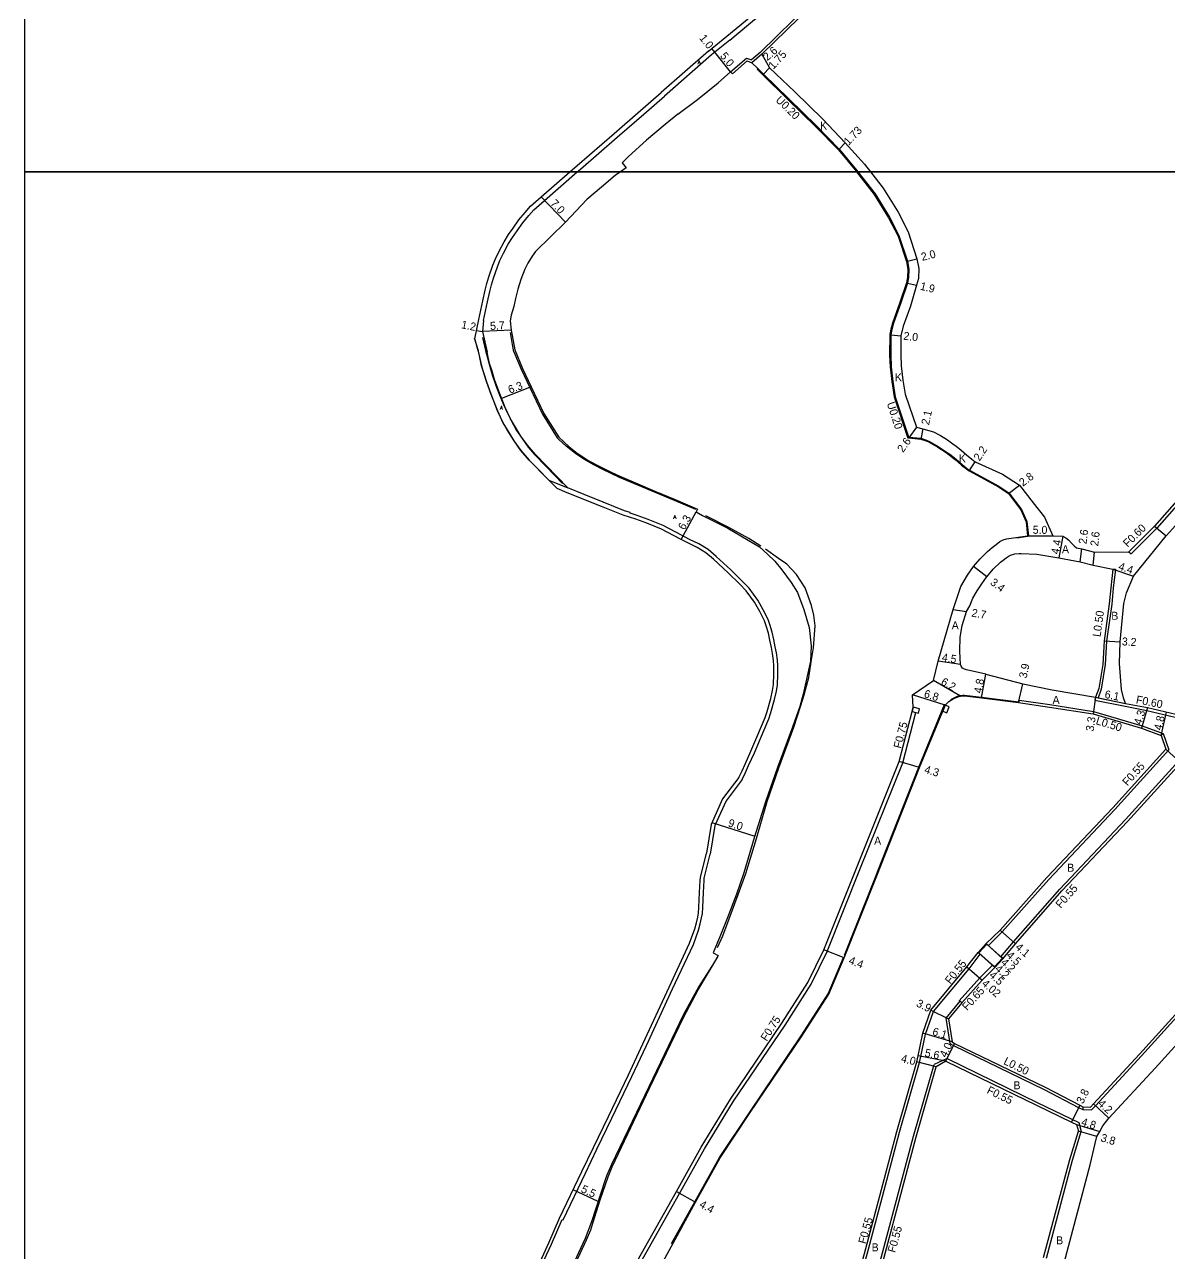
# Model space of a CAD drawing. Header units: metres. Extents: x -24000 to -21600, y -87000 to -84000.
# Drawn here: x -24000 to -23771.3, y -86616.2 to -86370.6 of the extents above; entities that cross this region are included whole.
import ezdxf

# ---------------------------------------------------------------- set-up
doc = ezdxf.new("R2010")
doc.units = ezdxf.units.M
doc.header["$LTSCALE"] = 2.5
for name, color, linetype in [('側溝・桝', 7, 'Continuous'), ('図郭', 7, 'Continuous'), ('幅員', 7, 'Continuous'), ('歩道・分離帯・安全施設', 7, 'Continuous'), ('舗装', 7, 'Continuous'), ('道路', 7, 'Continuous')]:
    doc.layers.add(name, color=color, linetype=linetype)
doc.styles.get("Standard").update_dxf_attribs({"font": ''})
doc.styles.add('YOKO_DECO', font='txt.shx', dxfattribs={"bigfont": 'extfont.shx'})
doc.styles.get('Standard').set_extended_font_data('@MS PGothic')

msp = doc.modelspace()

# ---------------------------------------------------------------- linework, layer by layer
at = {"layer": '側溝・桝'}
for points in [[(-23749.71, -86289.14), (-23764.08, -86301.21), (-23780.59, -86315.72), (-23783.93, -86318.47), (-23789.17, -86322.26), (-23822.67, -86349.66), (-23831.94, -86357.2), (-23837.46, -86361.74), (-23843.11, -86366.47), (-23853.01, -86376.15)], [(-23858.93, -86380.06), (-23855.73, -86377.28), (-23854.77, -86377.64)], [(-23853.01, -86376.15), (-23854.77, -86377.64)], [(-23856.65, -86521.44), (-23855.93, -86520.04), (-23855.33, -86518.69), (-23854.18, -86516.14), (-23852.96, -86513.28), (-23851.28, -86509.36), (-23850.89, -86508.07), (-23850.15, -86505.44), (-23849.79, -86503.8), (-23849.59, -86502.56), (-23849.57, -86502.27), (-23849.5, -86500.72), (-23849.52, -86498.72), (-23849.58, -86497.61), (-23849.77, -86496.17), (-23850, -86494.95), (-23850.3, -86493.47), (-23850.63, -86492.04), (-23851.07, -86490.47), (-23851.45, -86489.47), (-23852.42, -86487.52), (-23853.47, -86485.6), (-23855.24, -86483.22), (-23856.55, -86481.88), (-23858.91, -86479.58), (-23861.81, -86476.86), (-23863.43, -86475.52), (-23865.25, -86474.39), (-23867.14, -86473.49), (-23868.71, -86472.64), (-23872.41, -86470.71), (-23875.42, -86469.52), (-23877.62, -86468.68), (-23879.03, -86468.24), (-23878.99, -86468.1), (-23880.1, -86467.74), (-23884.39, -86466.02), (-23888.22, -86464.53), (-23891.43, -86463.14)], [(-23898.18, -86621.66), (-23897.18, -86619.58), (-23894.72, -86614.3), (-23892.61, -86609.37), (-23892.38, -86609.48), (-23887.94, -86600.12), (-23885.63, -86595.34), (-23882.64, -86589.15), (-23878.66, -86580.79), (-23875.73, -86574.6), (-23870.51, -86563.29), (-23866.32, -86554.44), (-23865.36, -86551.54), (-23865.01, -86550.3), (-23864.72, -86549.11), (-23864.58, -86548.25), (-23864.47, -86547.01), (-23864.34, -86544.05), (-23864.23, -86541.67), (-23864.19, -86541.18), (-23863.01, -86536.36)]]:
    msp.add_lwpolyline(points, dxfattribs=at)
at = {"layer": '側溝・桝', "flags": 128}
for points in [[(-23852.69, -86376.53), (-23854.67, -86378.21)], [(-23853.65, -86379.49), (-23853.51, -86379.35)], [(-23853.65, -86379.49), (-23852.48, -86380.63), (-23847.47, -86385.54), (-23841.89, -86390.99), (-23837.37, -86395.59), (-23833.85, -86399.9), (-23833.77, -86400)], [(-23833.77, -86400), (-23830.23, -86404.52), (-23827.38, -86409.18), (-23825.47, -86412.84), (-23823.8, -86417.94), (-23823.53, -86419.48), (-23823.6, -86421.08), (-23823.78, -86422.21), (-23825.09, -86426.14), (-23826.58, -86430.23), (-23826.93, -86431.49), (-23827.13, -86432.55), (-23827.15, -86436.64), (-23827.05, -86438.97), (-23826.72, -86441.92), (-23826.22, -86444.99), (-23823.51, -86453.24)], [(-23736.24, -86426.64), (-23739.5, -86433.04), (-23743.33, -86439.15), (-23743.89, -86440.01), (-23751.79, -86447.94), (-23758.07, -86454.3), (-23765.85, -86462.26), (-23773.77, -86471.24), (-23778.92, -86476.39)], [(-23823.32, -86453.18), (-23823.51, -86453.24)], [(-23779.34, -86475.96), (-23778.92, -86476.39)], [(-23782.05, -86479.45), (-23782.46, -86483.22), (-23782.79, -86486.4), (-23783.81, -86493.8), (-23784.06, -86498.49), (-23784.87, -86503.41), (-23785.52, -86505.13)], [(-23782.55, -86479.41), (-23782.05, -86479.45)], [(-23786.01, -86505.03), (-23786.13, -86505.62)], [(-23786.01, -86505.03), (-23785.52, -86505.13), (-23780, -86506.24)], [(-23801.28, -86505.58), (-23801.39, -86506.07)], [(-23801.28, -86505.58), (-23795.15, -86506.5), (-23786.4, -86507.84), (-23776.69, -86510.74), (-23772.47, -86512.29)], [(-23786.13, -86505.62), (-23780.11, -86506.83)], [(-23780.11, -86506.83), (-23775.74, -86507.68), (-23767.83, -86509.54), (-23767.74, -86508.94)], [(-23864.17, -86595.3), (-23858.33, -86585.76), (-23848.06, -86570.57), (-23842.82, -86562.37), (-23839.63, -86555.82), (-23833.08, -86539.43), (-23824.55, -86518.1), (-23821.95, -86508.06)], [(-23772.47, -86512.29), (-23772.93, -86512.66)], [(-23772.47, -86512.29), (-23771.34, -86515.52)], [(-23807.43, -86554.61), (-23804.66, -86551.93), (-23795.32, -86541.44), (-23782.19, -86527.48), (-23771.34, -86515.52)], [(-23804.93, -86556.91), (-23802.4, -86553.91), (-23793.16, -86543.37), (-23780.06, -86529.45), (-23769.37, -86517.74), (-23768.4, -86516.67)], [(-23856.65, -86521.44), (-23859.85, -86525.74), (-23862.05, -86530.66), (-23863.01, -86536.36)], [(-23786.8, -86587.48), (-23786.05, -86586.66), (-23776.84, -86576.69), (-23766.51, -86565.31), (-23753.78, -86550.74), (-23748.76, -86545.25), (-23748.34, -86544.76)], [(-23836.66, -86634.17), (-23831.67, -86616.34), (-23827.71, -86601.52), (-23825.17, -86591.95), (-23821.19, -86578.04), (-23820.9, -86576.83), (-23819.99, -86572.33), (-23818.41, -86567.85), (-23811.28, -86559.29), (-23809.05, -86556.36)], [(-23809.33, -86556.11), (-23809.05, -86556.36)], [(-23807.73, -86554.34), (-23807.43, -86554.61)], [(-23806.59, -86558.59), (-23809.14, -86561.12), (-23813.24, -86565.66)], [(-23806.22, -86558.93), (-23806.59, -86558.59)], [(-23804.62, -86557.16), (-23804.93, -86556.91)], [(-23813.12, -86565.76), (-23815.94, -86569.18), (-23815.11, -86574.2), (-23814.4, -86574.64), (-23796.29, -86583.4), (-23789.39, -86586.98), (-23788.58, -86587.4)], [(-23812.74, -86566.07), (-23813.12, -86565.76), (-23813.24, -86565.66)], [(-23833.76, -86634.97), (-23828.86, -86617.06), (-23824.91, -86602.29), (-23822.38, -86592.72), (-23818.28, -86578.43)], [(-23815.66, -86577.21), (-23818.28, -86578.43)], [(-23815.66, -86577.21), (-23797.57, -86586.05), (-23789.35, -86590.03), (-23788.87, -86591.78)], [(-23788.55, -86586.85), (-23788.58, -86587.4)], [(-23788.58, -86587.4), (-23786.8, -86587.48)], [(-23795.84, -86617.11), (-23790.61, -86597.53), (-23788.87, -86591.78)], [(-23882.27, -86627.48), (-23869.11, -86604.18), (-23864.17, -86595.3)]]:
    msp.add_lwpolyline(points, dxfattribs=at)
for points in [[(-23822.45, -86507), (-23822.68, -86507.87), (-23821.95, -86508.06), (-23821.42, -86508.19), (-23821.19, -86507.32)], [(-23815.72, -86508.12), (-23815.23, -86506.92), (-23816.06, -86506.58), (-23816.56, -86507.78)]]:
    msp.add_lwpolyline(points, close=True, dxfattribs=at)
at = {"layer": '図郭'}
for points in [[(-24000, -86400), (-23200, -86400), (-23200, -85800), (-24000, -85800)], [(-24000, -87000), (-23200, -87000), (-23200, -86400), (-24000, -86400)]]:
    msp.add_lwpolyline(points, close=True, dxfattribs=at)
at = {"layer": '幅員', "flags": 128}
for points in [[(-23862.1, -86376.11), (-23862.71, -86375.35)], [(-23858.95, -86380.04), (-23862.1, -86376.11)], [(-23852.69, -86376.53), (-23854.67, -86378.21)], [(-23851.15, -86379.21), (-23852.34, -86380.49)], [(-23837.23, -86395.46), (-23836.03, -86394.2)], [(-23896.75, -86405), (-23891.94, -86410.1)], [(-23823.6, -86417.89), (-23821.71, -86417.42)], [(-23823.58, -86422.25), (-23821.78, -86422.69)], [(-23909.68, -86431.72), (-23908.5, -86431.95)], [(-23902.81, -86431.65), (-23908.5, -86431.95)], [(-23826.93, -86432.57), (-23824.95, -86432.81)], [(-23821.8, -86451.07), (-23823.32, -86453.18)], [(-23820.51, -86451.41), (-23820.95, -86453.41)], [(-23811.28, -86459.77), (-23810.05, -86457.94)], [(-23803.43, -86464.31), (-23801.2, -86462.63)], [(-23868.8, -86473.48), (-23865.8, -86467.94)], [(-23799.58, -86472.75), (-23794.58, -86472.79)], [(-23792.58, -86472.81), (-23793.37, -86477.14)], [(-23774.21, -86470.83), (-23771.88, -86472.79)], [(-23789.09, -86477.99), (-23788.73, -86475.38)], [(-23786.52, -86478.65), (-23786.24, -86476.03)], [(-23807.74, -86480.95), (-23810.41, -86478.92)], [(-23782.55, -86479.41), (-23778.43, -86480.81)], [(-23814.43, -86487.46), (-23811.77, -86487.91)], [(-23784.31, -86493.75), (-23781.12, -86493.92)], [(-23813.02, -86498.48), (-23817.46, -86497.78)], [(-23813.03, -86504.81), (-23818.39, -86501.7)], [(-23808.81, -86505.14), (-23807.95, -86500.41)], [(-23801.39, -86506.07), (-23800.55, -86502.31)], [(-23816.06, -86506.58), (-23822.56, -86504.57)], [(-23786.01, -86505.03), (-23786.51, -86508.33)], [(-23786.01, -86505.03), (-23780, -86506.24)], [(-23775.61, -86507.1), (-23776.85, -86511.22)], [(-23772.93, -86512.66), (-23771.86, -86507.98)], [(-23771.96, -86515.39), (-23768.96, -86518.11)], [(-23821.17, -86519.03), (-23825.25, -86517.84)], [(-23862.69, -86530.07), (-23854.11, -86532.79)], [(-23801.98, -86554.27), (-23805.05, -86551.55)], [(-23836.25, -86557.07), (-23840.31, -86555.52)], [(-23806.11, -86559.03), (-23809.44, -86556.01)], [(-23809.33, -86556.11), (-23806.22, -86558.93)], [(-23804.51, -86557.27), (-23807.84, -86554.24)], [(-23807.73, -86554.34), (-23804.62, -86557.16)], [(-23811.71, -86558.93), (-23808.68, -86561.58)], [(-23818.9, -86567.58), (-23815.41, -86569.32)], [(-23814.66, -86573.86), (-23820.52, -86572.18)], [(-23815.94, -86577.78), (-23814.18, -86574.19)], [(-23817.84, -86578.89), (-23821.72, -86577.91)], [(-23815.94, -86577.78), (-23821.43, -86576.66)], [(-23789.17, -86586.53), (-23790.83, -86589.95)], [(-23786.45, -86586.29), (-23783.37, -86589.14)], [(-23789.79, -86590.43), (-23785.19, -86591.81)], [(-23785.77, -86592.82), (-23789.43, -86591.73)], [(-23885.42, -86605.81), (-23890.39, -86603.45)], [(-23869.77, -86603.82), (-23865.97, -86605.94)]]:
    msp.add_lwpolyline(points, dxfattribs=at)
at = {"layer": '幅員'}
msp.add_lwpolyline([(-23898.81, -86443.01), (-23904.68, -86445.29)], dxfattribs=at)
at = {"layer": '歩道・分離帯・安全施設'}
for points in [[(-23859.08, -86373.69), (-23855.34, -86370.58), (-23853, -86368.64), (-23852.44, -86368.17), (-23853.07, -86367.42)], [(-23859.08, -86373.69), (-23855.34, -86370.58), (-23853, -86368.64), (-23852.44, -86368.17), (-23853.07, -86367.42)], [(-23859.08, -86373.69), (-23862.73, -86376.62), (-23872.14, -86384.89)], [(-23859.08, -86373.69), (-23862.73, -86376.62), (-23872.14, -86384.89)], [(-23889.56, -86400), (-23888.95, -86399.46), (-23881.57, -86393.09), (-23876.27, -86388.47), (-23872.14, -86384.89)], [(-23889.56, -86400), (-23888.95, -86399.46), (-23881.57, -86393.09), (-23876.27, -86388.47), (-23872.14, -86384.89)], [(-23908.28, -86429.72), (-23907.5, -86426.02), (-23907.04, -86423.91), (-23906.71, -86422.59), (-23906.32, -86421.28), (-23905.51, -86418.99), (-23905.05, -86417.76), (-23904.32, -86416.29), (-23903.35, -86414.48), (-23902.51, -86413.11), (-23901.6, -86411.82), (-23900.44, -86410.22), (-23899.27, -86408.76), (-23898.24, -86407.61), (-23896.1, -86405.74), (-23889.56, -86400)], [(-23908.28, -86429.72), (-23907.5, -86426.02), (-23907.04, -86423.91), (-23906.71, -86422.59), (-23906.32, -86421.28), (-23905.51, -86418.99), (-23905.05, -86417.76), (-23904.32, -86416.29), (-23903.35, -86414.48), (-23902.51, -86413.11), (-23901.6, -86411.82), (-23900.44, -86410.22), (-23899.27, -86408.76), (-23898.24, -86407.61), (-23896.1, -86405.74), (-23889.56, -86400)], [(-23910.15, -86433.16), (-23909.46, -86435.55), (-23909.24, -86436.46), (-23908.72, -86438.79), (-23908.22, -86440.37), (-23907.7, -86442.04), (-23906.83, -86444.46), (-23905.53, -86447.8), (-23904.41, -86450.19), (-23903.6, -86451.58), (-23902.24, -86453.8), (-23900.87, -86455.71), (-23899.2, -86457.67), (-23895.53, -86461.4)], [(-23908.52, -86433.14), (-23907.9, -86435.75), (-23907.07, -86438.89), (-23906.59, -86440.59), (-23905.83, -86442.71), (-23905.03, -86444.81), (-23904.37, -86446.4), (-23903.46, -86448.41), (-23902.3, -86450.6), (-23901.68, -86451.74), (-23900.61, -86453.34), (-23899.41, -86455.05), (-23898.09, -86456.51), (-23895.8, -86458.93), (-23892.51, -86462.32)], [(-23902.23, -86436.02), (-23902.49, -86434.49), (-23902.93, -86432.15)], [(-23895.26, -86461.62), (-23891.43, -86463.14), (-23897.94, -86456.52), (-23899.53, -86454.66), (-23900.82, -86452.86), (-23902.14, -86450.71), (-23902.9, -86449.41), (-23903.96, -86447.13), (-23905.24, -86443.86), (-23906.09, -86441.5), (-23906.6, -86439.86), (-23907.08, -86438.35), (-23907.58, -86436.07)], [(-23895.26, -86461.62), (-23891.43, -86463.14), (-23897.94, -86456.52), (-23899.53, -86454.66), (-23900.82, -86452.86), (-23902.14, -86450.71), (-23902.9, -86449.41), (-23903.96, -86447.13), (-23905.24, -86443.86), (-23906.09, -86441.5), (-23906.6, -86439.86), (-23907.08, -86438.35), (-23907.58, -86436.07)], [(-23902.23, -86436.02), (-23900.8, -86439.47), (-23899.08, -86443.14), (-23896.49, -86448.46), (-23893.57, -86453.16)], [(-23865.88, -86467.51), (-23870.11, -86465.72), (-23881.14, -86461.11), (-23884.48, -86459.49), (-23886.27, -86458.58), (-23888.27, -86457.43), (-23889.9, -86456.34), (-23891.81, -86454.81), (-23893.3, -86453.42), (-23893.57, -86453.16)], [(-23852.87, -86474.81), (-23855.3, -86473.29), (-23859.3, -86471.08), (-23863.89, -86468.78)], [(-23861.53, -86555.03), (-23860.51, -86552.69), (-23859.25, -86549.31), (-23857.39, -86544.47), (-23855.89, -86540.23), (-23853.77, -86533.28), (-23851.64, -86525.84), (-23849.29, -86519.13), (-23846.31, -86511), (-23844.94, -86506.9), (-23844.26, -86504.55), (-23843.3, -86501.09), (-23842.82, -86497.92), (-23842.37, -86495.14), (-23842.04, -86490.76), (-23842.27, -86488.62), (-23842.76, -86486.66), (-23844.03, -86483.18), (-23845.74, -86480.5), (-23847.68, -86478.44), (-23849.39, -86477.27), (-23851.93, -86475.44)], [(-23893.35, -86625.49), (-23887.75, -86613.47), (-23886.88, -86611.44), (-23886.43, -86610.11), (-23885.02, -86605.47), (-23883.42, -86600.89), (-23882.57, -86598.85), (-23875.11, -86583.17), (-23868.33, -86569.02), (-23865.4, -86563.48), (-23861.5, -86556.88)]]:
    msp.add_lwpolyline(points, dxfattribs=at)
at = {"layer": '歩道・分離帯・安全施設', "flags": 128}
for points in [[(-23908.28, -86429.72), (-23908.5, -86431.95), (-23907.58, -86436.07)], [(-23823.3, -86453.03), (-23820.92, -86453.27), (-23819.77, -86453.65), (-23819.16, -86453.92), (-23817.43, -86454.9), (-23815.78, -86456.01), (-23815.15, -86456.45), (-23813.89, -86457.45), (-23812.69, -86458.5), (-23811.44, -86459.48), (-23811.2, -86459.64), (-23805.35, -86462.82), (-23803.33, -86464.2), (-23800.78, -86467.48), (-23799.75, -86469.9), (-23799.43, -86472.73)], [(-23799.56, -86472.9), (-23801.71, -86473.23)], [(-23814.96, -86505.5), (-23814.53, -86505.24), (-23813.58, -86504.83), (-23813.06, -86504.66), (-23812.54, -86504.61), (-23812.2, -86504.62), (-23808.79, -86504.99), (-23801.37, -86505.92), (-23801.35, -86505.92)], [(-23829.55, -86539.89), (-23821.31, -86518.98), (-23816.19, -86506.49), (-23816.15, -86506.46)], [(-23836.2, -86556.55), (-23829.85, -86540.66), (-23829.55, -86539.89)], [(-23861.15, -86596.99), (-23855.12, -86587.94), (-23844.82, -86572.7), (-23839.44, -86564.27), (-23836.39, -86557.01), (-23836.36, -86556.95)], [(-23870.73, -86614.2), (-23866.1, -86605.87), (-23861.15, -86596.99)]]:
    msp.add_lwpolyline(points, dxfattribs=at)
at = {"layer": '舗装', "flags": 128}
msp.add_lwpolyline([(-23799.58, -86472.75), (-23794.58, -86472.79)], dxfattribs=at)
at = {"layer": '道路'}
for points in [[(-23783.65, -86318.91), (-23788.85, -86322.67), (-23822.35, -86350.06), (-23831.58, -86357.57), (-23837.14, -86362.14), (-23842.78, -86366.87), (-23852.69, -86376.53)], [(-23859.69, -86372.93), (-23855.96, -86369.83), (-23853.63, -86367.89), (-23853.07, -86367.42), (-23852.68, -86367.28)], [(-23863.36, -86375.87), (-23859.69, -86372.93)], [(-23863.36, -86375.87), (-23872.78, -86384.15)], [(-23869.49, -86388.48), (-23865.56, -86385.54), (-23861.42, -86382.26), (-23858.95, -86380.04), (-23858.58, -86380.42), (-23855.63, -86377.85), (-23854.67, -86378.21)], [(-23891.05, -86400), (-23889.59, -86398.72), (-23882.22, -86392.35), (-23876.91, -86387.73), (-23872.78, -86384.15)], [(-23869.49, -86388.48), (-23872.03, -86390.57), (-23875.72, -86393.71), (-23879.31, -86396.94), (-23880.59, -86398.22), (-23879.82, -86399.19), (-23880.94, -86400)], [(-23910.03, -86433.42), (-23909.24, -86429.53), (-23908.46, -86425.81), (-23907.99, -86423.68), (-23907.65, -86422.33), (-23907.25, -86420.98), (-23906.43, -86418.65), (-23905.94, -86417.37), (-23905.19, -86415.84), (-23904.2, -86413.99), (-23903.33, -86412.57), (-23902.4, -86411.25), (-23901.22, -86409.63), (-23900.01, -86408.13), (-23898.93, -86406.91), (-23896.75, -86405), (-23891.05, -86400)], [(-23880.94, -86400), (-23882, -86400.77), (-23884.74, -86403.1), (-23887.69, -86405.57)], [(-23897.89, -86415.91), (-23898.58, -86416.86), (-23899.42, -86418.27), (-23900.03, -86419.47), (-23900.84, -86421.54), (-23901.42, -86423.48), (-23901.88, -86425.33), (-23902.26, -86426.92), (-23902.79, -86428.69), (-23902.97, -86429.82), (-23902.81, -86431.65)], [(-23857.32, -86521.03), (-23856.63, -86519.7), (-23856.04, -86518.37), (-23854.9, -86515.82), (-23853.68, -86512.97), (-23852.02, -86509.09), (-23851.64, -86507.84), (-23850.91, -86505.25), (-23850.56, -86503.65), (-23850.37, -86502.47), (-23850.35, -86502.22), (-23850.28, -86500.7), (-23850.31, -86498.74), (-23850.36, -86497.68), (-23850.54, -86496.29), (-23850.77, -86495.1), (-23851.07, -86493.63), (-23851.39, -86492.23), (-23851.82, -86490.72), (-23852.17, -86489.78), (-23853.11, -86487.89), (-23854.13, -86486.02), (-23855.84, -86483.73), (-23857.1, -86482.44), (-23859.45, -86480.15), (-23862.32, -86477.45), (-23863.89, -86476.16), (-23865.63, -86475.08), (-23867.5, -86474.19), (-23869.08, -86473.33), (-23872.73, -86471.43), (-23875.7, -86470.25), (-23877.88, -86469.42), (-23880.42, -86468.62), (-23884.73, -86466.88), (-23888.56, -86465.4), (-23892.05, -86463.96), (-23893.59, -86463.32), (-23899.16, -86457.64), (-23900.84, -86455.68), (-23902.2, -86453.78), (-23903.57, -86451.56), (-23904.37, -86450.17), (-23905.49, -86447.78), (-23906.79, -86444.44), (-23907.66, -86442.03), (-23908.18, -86440.36), (-23908.68, -86438.78), (-23909.2, -86436.45), (-23909.43, -86435.54), (-23910.03, -86433.42)], [(-23902.81, -86431.65), (-23902.07, -86435.61), (-23900.52, -86439.35), (-23898.81, -86443.01), (-23896.23, -86448.31), (-23893.28, -86453.06)], [(-23893.28, -86453.06), (-23891.26, -86454.89), (-23889.88, -86456.02), (-23888.36, -86457.07), (-23887.23, -86457.77), (-23884.95, -86458.94), (-23882.77, -86460.04), (-23881.04, -86460.84), (-23877.47, -86462.38), (-23874.06, -86463.85), (-23870.01, -86465.5), (-23865.56, -86467.41)], [(-23864.52, -86468.72), (-23859.46, -86471.22), (-23855.41, -86473.6), (-23853.14, -86474.98), (-23851.55, -86476.44), (-23850.12, -86477.83), (-23848.72, -86479.57), (-23846.8, -86482.09), (-23845.56, -86484.1), (-23844.3, -86487.51), (-23843.23, -86491.08), (-23842.84, -86494.74), (-23842.99, -86497.82), (-23844.44, -86504.39), (-23845.13, -86506.89), (-23846.56, -86511.03), (-23849.54, -86519.08), (-23851.88, -86525.73), (-23854.21, -86533.09), (-23856.32, -86540.1), (-23857.74, -86544.37), (-23859.6, -86549.25), (-23860.94, -86552.57), (-23862.43, -86556.11), (-23861.39, -86556.61), (-23862.23, -86558.03), (-23863.18, -86559.51), (-23865.26, -86562.86), (-23868.36, -86568.42), (-23875.24, -86582.85), (-23882.7, -86598.43), (-23883.65, -86600.5), (-23883.95, -86601.26), (-23886.72, -86609.83), (-23887.98, -86613.2), (-23893.74, -86625.54)], [(-23898.67, -86621.43), (-23897.66, -86619.35), (-23895.22, -86614.08), (-23893.1, -86609.15), (-23888.64, -86599.78), (-23886.33, -86595), (-23883.35, -86588.81), (-23879.36, -86580.45), (-23876.44, -86574.27), (-23871.23, -86562.96), (-23867.17, -86554.16), (-23866.11, -86551.31), (-23865.77, -86550.1), (-23865.49, -86548.96), (-23865.36, -86548.15), (-23865.25, -86546.96), (-23865.12, -86544.02), (-23865.02, -86541.61), (-23864.96, -86541.05), (-23863.78, -86536.2)]]:
    msp.add_lwpolyline(points, dxfattribs=at)
at = {"layer": '道路', "flags": 128}
for points in [[(-23852.69, -86376.53), (-23851.15, -86379.21), (-23846.07, -86384.04), (-23840.53, -86389.52), (-23836.03, -86394.2), (-23832.16, -86398.49), (-23830.97, -86400)], [(-23854.67, -86378.21), (-23853.51, -86379.35), (-23852.34, -86380.49), (-23847.33, -86385.4), (-23841.75, -86390.85), (-23837.23, -86395.46), (-23833.69, -86399.77), (-23833.52, -86400)], [(-23833.52, -86400), (-23830.06, -86404.4), (-23827.2, -86409.09), (-23825.29, -86412.76), (-23823.6, -86417.89), (-23823.33, -86419.46), (-23823.4, -86421.1), (-23823.58, -86422.25), (-23824.9, -86426.21), (-23826.39, -86430.28), (-23826.74, -86431.53), (-23826.93, -86432.57), (-23826.95, -86436.64), (-23826.85, -86438.96), (-23826.52, -86441.89), (-23826.03, -86444.95), (-23823.32, -86453.18)], [(-23830.97, -86400), (-23828.42, -86403.26), (-23825.46, -86408.1), (-23823.44, -86411.98), (-23821.71, -86417.42), (-23821.32, -86419.33), (-23821.41, -86421.3), (-23821.78, -86422.69), (-23823.02, -86426.87), (-23824.47, -86430.86), (-23824.95, -86432.81), (-23824.95, -86436.6), (-23824.86, -86438.8), (-23824.54, -86441.62), (-23824.08, -86444.45), (-23821.8, -86451.07)], [(-23887.69, -86405.57), (-23891.94, -86410.1), (-23897.89, -86415.91)], [(-23736.77, -86426.37), (-23740.02, -86432.74), (-23743.83, -86438.83), (-23744.36, -86439.63), (-23752.21, -86447.51), (-23758.5, -86453.88), (-23766.29, -86461.85), (-23774.21, -86470.83), (-23779.34, -86475.96)], [(-23821.8, -86451.07), (-23820.51, -86451.41), (-23818.42, -86451.97), (-23816.97, -86452.72), (-23815.61, -86453.6), (-23814.28, -86454.55), (-23813.94, -86454.79), (-23812.86, -86455.66), (-23811.82, -86456.58), (-23810.76, -86457.46), (-23810.05, -86457.94), (-23804.58, -86460.44), (-23801.2, -86462.63), (-23798.47, -86466.19), (-23796.23, -86469.03), (-23794.58, -86472.79)], [(-23823.32, -86453.18), (-23820.95, -86453.41), (-23819.83, -86453.79), (-23819.23, -86454.06), (-23817.51, -86455.03), (-23815.86, -86456.13), (-23815.24, -86456.57), (-23813.99, -86457.57), (-23812.78, -86458.61), (-23811.53, -86459.6), (-23811.28, -86459.77), (-23805.43, -86462.95), (-23803.43, -86464.31), (-23800.91, -86467.56), (-23799.9, -86469.94), (-23799.58, -86472.75)], [(-23780, -86506.24), (-23780.46, -86505.16), (-23780.83, -86503.48), (-23781.21, -86498.26), (-23781.12, -86493.92), (-23780.34, -86486.28), (-23779.83, -86484.18), (-23778.43, -86480.81), (-23771.88, -86472.79), (-23763.98, -86463.99)], [(-23865.56, -86467.41), (-23865.8, -86467.94), (-23864.52, -86468.72)], [(-23822.56, -86504.57), (-23818.39, -86501.7), (-23817.46, -86497.78), (-23814.43, -86487.46), (-23812.94, -86482.88), (-23811.6, -86480.61), (-23810.41, -86478.92), (-23809.06, -86477.34), (-23807.57, -86475.88), (-23806.64, -86475.07), (-23805.89, -86474.48), (-23805.12, -86473.92), (-23804.46, -86473.56), (-23803.79, -86473.39), (-23799.58, -86472.75)], [(-23794.58, -86472.79), (-23792.58, -86472.81), (-23791.93, -86473.17), (-23791.36, -86473.65), (-23790.83, -86474.21), (-23790.29, -86474.76), (-23789.84, -86475.14), (-23788.73, -86475.38), (-23786.24, -86476.03), (-23779.34, -86475.96)], [(-23807.95, -86500.41), (-23811.82, -86499.52), (-23812.22, -86499.4), (-23812.57, -86499.22), (-23812.88, -86498.83), (-23813.02, -86498.48), (-23813.16, -86495.83), (-23813.06, -86492.98), (-23812.69, -86490.67), (-23811.77, -86487.91), (-23811.14, -86486.76), (-23810.5, -86485.22), (-23809.69, -86483.75), (-23808.76, -86482.34), (-23807.77, -86480.99), (-23807.74, -86480.95), (-23806.44, -86479.42), (-23804.99, -86478.03), (-23804.5, -86477.61), (-23803.9, -86477.14), (-23803.27, -86476.73), (-23803.01, -86476.61), (-23802.15, -86476.38), (-23801.26, -86476.28), (-23800.86, -86476.26), (-23797.77, -86476.42), (-23793.37, -86477.14), (-23789.09, -86477.99), (-23786.52, -86478.65), (-23782.55, -86479.41)], [(-23782.55, -86479.41), (-23782.95, -86483.17), (-23783.29, -86486.33), (-23784.31, -86493.75), (-23784.56, -86498.45), (-23785.36, -86503.25), (-23786.01, -86505.03)], [(-23807.95, -86500.41), (-23800.55, -86502.31), (-23794.68, -86503.55), (-23786.01, -86505.03)], [(-23792.31, -86618.03), (-23787.09, -86598.48), (-23786.1, -86594.19), (-23785.77, -86592.82), (-23785.19, -86591.81), (-23784.55, -86590.69), (-23783.37, -86589.14), (-23774.13, -86579.14), (-23763.78, -86567.74), (-23751.06, -86553.17), (-23745.97, -86547.6), (-23743.68, -86544.72), (-23741.21, -86543.25), (-23739.72, -86542.16), (-23724.21, -86532.57), (-23709.23, -86523.85), (-23694.7, -86515.18), (-23681.71, -86507.5), (-23672.81, -86502.25)], [(-23864.83, -86594.93), (-23858.95, -86585.34), (-23848.68, -86570.16), (-23843.48, -86562.01), (-23840.31, -86555.52), (-23833.77, -86539.15), (-23825.25, -86517.84), (-23822.68, -86507.87), (-23822.45, -86507), (-23822.56, -86504.57)], [(-23861.02, -86597.06), (-23855, -86588.02), (-23844.69, -86572.78), (-23839.3, -86564.35), (-23836.25, -86557.07), (-23829.71, -86540.71), (-23821.17, -86519.03), (-23816.56, -86507.78), (-23816.06, -86506.58), (-23815.33, -86505.9), (-23814.46, -86505.37), (-23813.53, -86504.97), (-23813.03, -86504.81), (-23812.54, -86504.76), (-23812.21, -86504.77), (-23808.81, -86505.14), (-23801.39, -86506.07), (-23795.22, -86506.99), (-23786.51, -86508.33), (-23776.85, -86511.22), (-23772.93, -86512.66)], [(-23780, -86506.24), (-23775.61, -86507.1), (-23767.74, -86508.94)], [(-23772.93, -86512.66), (-23771.96, -86515.39)], [(-23807.84, -86554.24), (-23805.05, -86551.55), (-23795.73, -86541.07), (-23782.59, -86527.11), (-23771.96, -86515.39)], [(-23804.51, -86557.27), (-23801.98, -86554.27), (-23792.75, -86543.74), (-23779.65, -86529.83), (-23768.96, -86518.11), (-23768.15, -86517.22)], [(-23857.32, -86521.03), (-23860.53, -86525.34), (-23862.8, -86530.43), (-23863.78, -86536.2)], [(-23787.03, -86586.92), (-23786.45, -86586.29), (-23777.24, -86576.32), (-23766.92, -86564.95), (-23754.19, -86550.37), (-23749.17, -86544.89), (-23748.86, -86544.52)], [(-23837.19, -86634.04), (-23832.2, -86616.2), (-23828.24, -86601.37), (-23825.7, -86591.8), (-23821.72, -86577.91), (-23821.43, -86576.66), (-23820.52, -86572.18), (-23818.9, -86567.58), (-23811.71, -86558.93), (-23809.44, -86556.01)], [(-23809.44, -86556.01), (-23807.84, -86554.24)], [(-23807.84, -86554.24), (-23807.73, -86554.34), (-23809.33, -86556.11), (-23809.44, -86556.01)], [(-23809.44, -86556.01), (-23809.33, -86556.11)], [(-23809.33, -86556.11), (-23807.73, -86554.34)], [(-23807.73, -86554.34), (-23807.84, -86554.24)], [(-23806.11, -86559.03), (-23808.68, -86561.58), (-23812.74, -86566.07), (-23815.41, -86569.32), (-23814.66, -86573.86), (-23814.18, -86574.19), (-23796.06, -86582.95), (-23789.17, -86586.53), (-23788.55, -86586.85)], [(-23806.22, -86558.93), (-23804.62, -86557.16)], [(-23806.11, -86559.03), (-23806.22, -86558.93), (-23804.62, -86557.16), (-23804.51, -86557.27)], [(-23806.11, -86559.03), (-23806.22, -86558.93)], [(-23806.11, -86559.03), (-23804.51, -86557.27)], [(-23804.62, -86557.16), (-23804.51, -86557.27)], [(-23815.94, -86577.78), (-23817.84, -86578.89)], [(-23815.94, -86577.78), (-23797.81, -86586.55), (-23790.83, -86589.95), (-23789.79, -86590.43), (-23789.43, -86591.73)], [(-23833.23, -86635.1), (-23828.33, -86617.21), (-23824.38, -86602.43), (-23821.85, -86592.86), (-23817.84, -86578.89)], [(-23788.55, -86586.85), (-23787.03, -86586.92)], [(-23796.38, -86616.97), (-23791.14, -86597.38), (-23789.43, -86591.73)], [(-23882.27, -86625.95), (-23869.77, -86603.82), (-23864.83, -86594.93)], [(-23882.27, -86635.98), (-23881.75, -86634.88), (-23865.97, -86605.94), (-23861.02, -86597.06)]]:
    msp.add_lwpolyline(points, dxfattribs=at)
msp.add_lwpolyline([(-23809.33, -86556.11), (-23806.22, -86558.93), (-23804.62, -86557.16), (-23807.73, -86554.34)], close=True, dxfattribs=at)

# ---------------------------------------------------------------- texts
at = {"layer": '側溝・桝'}
for s, rotation, p in [('U0.20', 315.6805, (-23850.05, -86385.81)), ('U0.20', 288.2118, (-23827.75, -86446.3)), ('F0.60', 44.9888, (-23779.57, -86475.16)), ('L0.50', 82.113, (-23785.02, -86493.03)), ('F0.60', 348.9273, (-23778.03, -86506.22)), ('F0.75', 75.5218, (-23824.87, -86515.36)), ('L0.50', 343.357, (-23786.06, -86510.39)), ('F0.55', 47.8024, (-23779.64, -86522.86)), ('F0.55', 48.7668, (-23792.97, -86547.31)), ('F0.55', 51.658, (-23815, -86562.48)), ('F0.65', 47.9229, (-23811.66, -86567.75)), ('F0.75', 57.4275, (-23851.72, -86573.88)), ('L0.50', 333.9532, (-23804.53, -86578.29)), ('F0.55', 333.9532, (-23807.87, -86584.08)), ('F0.55', 74.383, (-23831.92, -86614.38)), ('F0.55', 74.6929, (-23826.06, -86616.12))]:
    msp.add_text(s, height=1.6, rotation=rotation, dxfattribs=at).set_placement(p)
at = {"layer": '幅員'}
for s, rotation, p in [('1.0', 308.7186, (-23865.28, -86373.33)), ('2.6', 40.2614, (-23851.62, -86377.92)), ('5.0', 308.7186, (-23861.14, -86376.9)), ('1.75', 47.1023, (-23850.39, -86379.65)), ('1.73', 46.4139, (-23835.35, -86394.81)), ('7.0', 313.3169, (-23895.04, -86406.45)), ('2.0', 13.9947, (-23820.65, -86417.83)), ('1.9', 346.2821, (-23821.17, -86423.55)), ('1.2', 349.1548, (-23912.84, -86431.27)), ('5.7', 3.0121, (-23906.94, -86431.62)), ('2.0', 353.2102, (-23824.46, -86433.55)), ('6.3', 21.2448, (-23903.02, -86444.38)), ('2.1', 77.5885, (-23819.3, -86450.71)), ('2.6', 54.1989, (-23824.48, -86456.23)), ('2.2', 56.1448, (-23809.18, -86457.92)), ('2.8', 37.0055, (-23800.53, -86462.97)), ('6.3', 61.5641, (-23868.13, -86471.71)), ('5.0', 359.4811, (-23798.56, -86472.35)), ('2.6', 82.2895, (-23787.84, -86474.48)), ('2.6', 83.7932, (-23785.49, -86474.89)), ('4.4', 79.5498, (-23793.36, -86476.53)), ('4.4', 341.2699, (-23781.57, -86479.49)), ('3.4', 322.7991, (-23807.2, -86482.36)), ('2.7', 350.3298, (-23810.87, -86488.88)), ('3.2', 356.9896, (-23780.78, -86494.65)), ('4.5', 351.0105, (-23816.8, -86497.78)), ('3.9', 77.3896, (-23799.8, -86501.33)), ('6.2', 329.9712, (-23817.05, -86502.37)), ('4.8', 79.7437, (-23808.76, -86504.33)), ('6.8', 342.8301, (-23820.42, -86504.97)), ('6.1', 348.6839, (-23784.29, -86505.14)), ('3.3', 81.4042, (-23786.42, -86511.92)), ('4.3', 73.3413, (-23776.88, -86510.65)), ('4.8', 77.1961, (-23772.82, -86511.74)), ('4.3', 343.6453, (-23820.34, -86520.12)), ('9.0', 342.4222, (-23859.56, -86530.8)), ('4.5', 317.8122, (-23803.94, -86556.79)), ('4.1', 318.5364, (-23802.17, -86555.17)), ('4.4', 339.0493, (-23835.47, -86558.22)), ('4.2', 317.8122, (-23806.25, -86559.5)), ('4.2', 317.8122, (-23805.07, -86558.21)), ('4.5', 317.8122, (-23807.4, -86560.76)), ('4.02', 318.8862, (-23808.89, -86562.45)), ('3.9', 333.4794, (-23821.97, -86566.72)), ('6.1', 344.0526, (-23818.73, -86572.51)), ('5.6', 348.4449, (-23820.23, -86576.8)), ('4.0', 63.8936, (-23815.85, -86577.15)), ('4.0', 345.8408, (-23824.99, -86577.88)), ('3.8', 64.0151, (-23788.51, -86586.41)), ('4.2', 317.2736, (-23785.67, -86586.42)), ('4.8', 343.3162, (-23788.99, -86590.56)), ('3.8', 343.4607, (-23785.1, -86593.73)), ('5.5', 334.5775, (-23888.95, -86603.85)), ('4.4', 330.8552, (-23865.32, -86606.83))]:
    msp.add_text(s, height=1.6, rotation=rotation, dxfattribs=at).set_placement(p)
at = {"layer": '舗装', "style": 'YOKO_DECO'}
for p in [(-23865.48, -86378.5, 695.26), (-23905.03, -86447.5, 690.15), (-23870.36, -86469.35, 690.29)]:
    msp.add_text('A', height=0.75, dxfattribs=at).set_placement(p)
at = {"layer": '舗装'}
for s, p in [('K', (-23841.07, -86391.56)), ('K', (-23826.09, -86441.86)), ('K', (-23813.34, -86458.06)), ('A', (-23792.72, -86476.23)), ('A', (-23814.75, -86491.45)), ('B', (-23782.86, -86489.54)), ('A', (-23794.6, -86506.34)), ('A', (-23830.25, -86534.49)), ('B', (-23791.67, -86539.89)), ('B', (-23802.41, -86583.38)), ('B', (-23793.88, -86614.36)), ('B', (-23830.75, -86615.75))]:
    msp.add_text(s, height=1.6, dxfattribs=at).set_placement(p)

doc.saveas('drawing.dxf')
